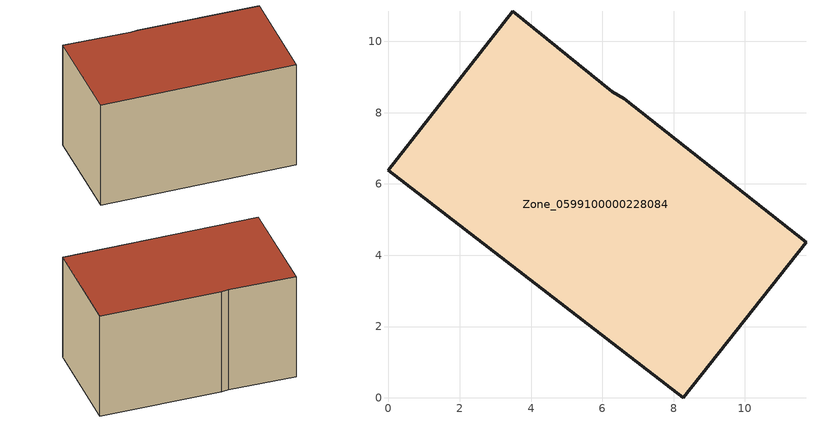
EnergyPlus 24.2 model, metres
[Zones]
Zone_0599100000228084
 floor ground (C_G): 3.49,10.85 6.28,8.59 6.61,8.39 11.72,4.36 8.28,0 0,6.39 z3.6
 wall outside (C_F): 8.28,0 11.72,4.36 6.61,8.39 6.28,8.59 3.49,10.85 0,6.39 8.28,0 z3.6:9.68
 roof outside (C_R): 6.28,8.59 3.49,10.85 0,6.39 8.28,0 11.72,4.36 6.61,8.39 z9.68
[BUILDING]
Pand.0599100000228084: North Axis=0; Terrain=City; Loads Convergence Tolerance Value=0.04; Temperature Convergence Tolerance Value=0.4; Solar Distribution=FullExterior; Maximum Number of Warmup Days=25; Minimum Number of Warmup Days=1
[Site:Location]
Rotterdam.The.Hague.AP_ZH_NLD Design_Conditions: Latitude=51.96; Longitude=4.45; Time Zone=1; Elevation=-4.5
[SITE:GROUNDTEMPERATURE:BUILDINGSURFACE]
18, 18, 18, 18, 18, 18, 18, 18, 18, 18, 18, 18
[MATERIAL] Thermal Absorptance=0.9; Solar Absorptance=0.7; Visible Absorptance=0.7
Name | Roughness | Thickness | Conductivity | Density | Specific Heat
G.TC.1946 | MediumSmooth | 0.15 | 1 | 540 | 1210
F.TC.1946 | Rough | 0.3 | 0.857143 | 1920 | 840
R.TC.1946 | MediumRough | 0.2 | 0.909091 | 1500 | 1000
[CONSTRUCTION]
C_G: G.TC.1946
C_F: F.TC.1946
C_R: R.TC.1946
[ZONE]
Zone_0599100000228084: Type=1; Multiplier=1; Ceiling Height=Autocalculate; Volume=Autocalculate; Floor Area=autocalculate; Part of Total Floor Area=Yes
[ZONEINFILTRATION:DESIGNFLOWRATE]
Infil_Zone_0599100000228084: Zone or ZoneList or Space or SpaceList=Zone_0599100000228084; Schedule=AlwaysOn; Design Flow Rate Calculation Method=Flow/Area; Flow Rate per Floor Area=0.003; Constant Term Coefficient=1; Temperature Term Coefficient=0; Velocity Term Coefficient=0; Velocity Squared Term Coefficient=0
[HVACTEMPLATE:ZONE:IDEALLOADSAIRSYSTEM]
Zone_0599100000228084: Maximum Heating Supply Air Temperature=50; Minimum Cooling Supply Air Temperature=13; Maximum Heating Supply Air Humidity Ratio=0.0156; Minimum Cooling Supply Air Humidity Ratio=0.0077; Heating Limit=NoLimit; Cooling Limit=NoLimit; Dehumidification Control Type=ConstantSensibleHeatRatio; Cooling Sensible Heat Ratio=0.7; Dehumidification Setpoint=60; Humidification Control Type=None; Humidification Setpoint=30; Outdoor Air Method=None; Outdoor Air Flow Rate per Person=0.00944; Outdoor Air Flow Rate per Zone Floor Area=0; Outdoor Air Flow Rate per Zone=0; Demand Controlled Ventilation Type=None; Outdoor Air Economizer Type=NoEconomizer; Heat Recovery Type=None; Sensible Heat Recovery Effectiveness=0.7; Latent Heat Recovery Effectiveness=0.65
[ZONECONTROL:THERMOSTAT]
ThermostatControl_Zone_0599100000228084: Zone or ZoneList=Zone_0599100000228084; Control Type Schedule=DualSetpointControlType; Control 1=Thermostat_Zone_0599100000228084; Temperature Difference Between Cutout And Setpoint=0
[THERMOSTATSETPOINT:DUALSETPOINT]
Thermostat_Zone_0599100000228084: Heating Setpoint Temperature Schedule=HeatingSetpoint_Zone_0599100000228084; Cooling Setpoint Temperature Schedule=CoolingSetpoint_Zone_0599100000228084
[SCHEDULE:COMPACT]
HeatingSetpoint_Zone_0599100000228084: Through: 12/31, For: AllDays, Until: 24:00, 21
CoolingSetpoint_Zone_0599100000228084: Through: 12/31, For: AllDays, Until: 24:00, 24
DualSetpointControlType: Through: 12/31, For: AllDays, Until: 24:00, 4
AlwaysOn: Through: 12/31, For: AllDays, Until: 24:00, 1
